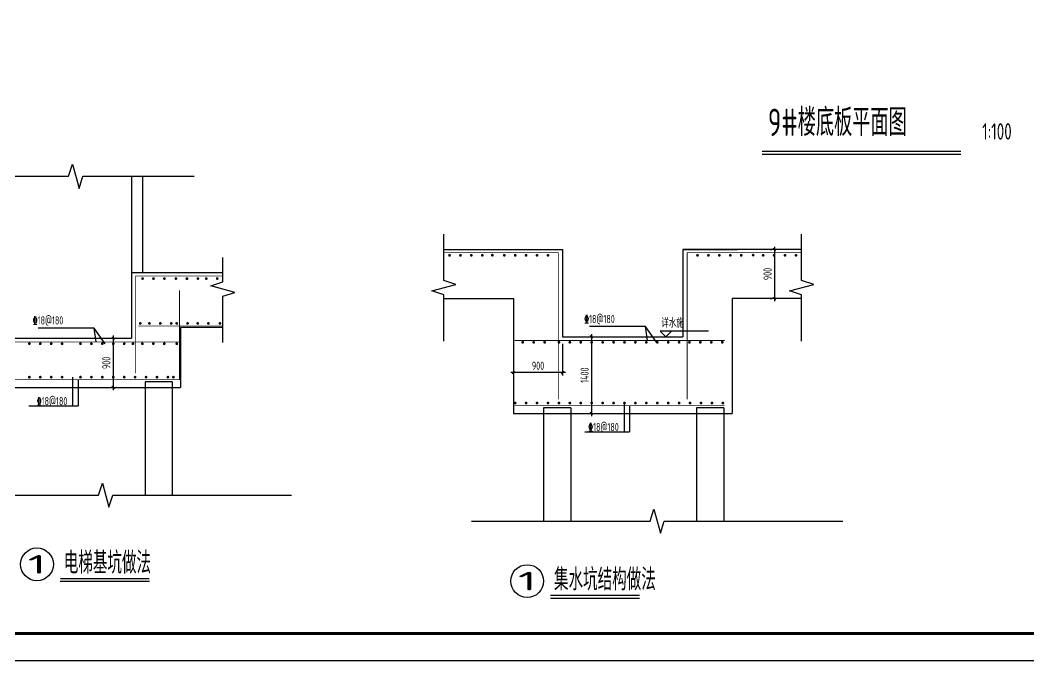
# Model space of a CAD drawing. Extents: x 627893 to 789462, y -407363 to 145317.
# Drawn here: x 667800 to 704716, y -407363 to -383918 of the extents above; entities that cross this region are included whole.
import ezdxf
from ezdxf.enums import TextEntityAlignment as Align

# ---------------------------------------------------------------- set-up
doc = ezdxf.new("R2010")
doc.units = 0
doc.header["$LTSCALE"] = 100
doc.linetypes.add('CONTINOUS', pattern=[0])
doc.layers.get('0').update_dxf_attribs({"linetype": 'CONTINUOUS'})
doc.layers.get('Defpoints').update_dxf_attribs({"linetype": 'CONTINUOUS'})
for name, color, linetype in [('AXIS', 3, 'CONTINUOUS'), ('AXIS_TEXT', 7, 'CONTINUOUS'), ('CSET', 2, 'CONTINUOUS'), ('DIM', 3, 'CONTINUOUS'), ('HATCH', 254, 'CONTINUOUS'), ('mid', 7, 'CONTINUOUS'), ('TEXT', 2, 'CONTINUOUS'), ('THICK', 6, 'CONTINUOUS'), ('THIN', 7, 'CONTINUOUS'), ('tm', 7, 'CONTINUOUS'), ('图框', 254, 'CONTINUOUS'), ('标高', 7, 'CONTINUOUS')]:
    doc.layers.add(name, color=color, linetype=linetype)
doc.layers.add('REIN', color=6, linetype='CONTINUOUS', lineweight=18)
doc.styles.add('_TCH_AXIS', font='tssdeng.shx', dxfattribs={"width": 0.7, "bigfont": 'tssdchn.shx'})
doc.styles.add('COMPLEX', font='tssdeng.shx', dxfattribs={"width": 0.7, "bigfont": 'tssdchn.shx'})
doc.styles.get("Standard").update_dxf_attribs({"font": 'tssdeng.shx', "width": 0.7, "bigfont": 'tssdchn.shx'})
doc.styles.add('TSSD_Dimension', font='Tssdeng.shx', dxfattribs={"width": 0.7, "bigfont": 'tssdchn.shx'})
doc.dimstyles.new('TSSD_50_100', dxfattribs={"dimtxt": 300, "dimasz": 100, "dimexe": 100, "dimexo": 250, "dimgap": 100, "dimtad": 1, "dimdec": 0, "dimlfac": 0.5, "dimzin": 0, "dimdsep": 46, "dimtxsty": 'TSSD_Dimension', "dimblk": 'ARCHTICK', "dimcen": 0, "dimdle": 100, "dimclrt": 7, "dimadec": 0, "dimazin": 0, "dimtfac": 1, "dimtdec": 0, "dimtix": 1, "dimtmove": 2, "dimatfit": 3, "dimfxl": 1, "dimtolj": 1, "dimtzin": 0, "dimarcsym": 0})

# ---------------------------------------------------------------- blocks, each defined once
blk = doc.blocks.new('A$C35F87531')
at = {"layer": '图框'}
blk.add_lwpolyline([(0, 0), (0, 59400), (84100, 59400), (84100, 0)], close=True, dxfattribs=at)
at = {"layer": '图框', "const_width": 100}
blk.add_lwpolyline([(2500, 1000), (83100, 1000), (83100, 58400), (2500, 58400)], close=True, dxfattribs=at)
blk = doc.blocks.new('_ArchTick')
at = {"color": 0, "linetype": 'ByBlock', "const_width": 0.4}
blk.add_lwpolyline([(-0.5, -0.5), (0.5, 0.5)], dxfattribs=at)
blk = doc.blocks.new('*D851')
at = {"layer": 'Defpoints', "color": 0}
for p in [(685854, -394107), (687654, -395507), (685854, -396816)]:
    blk.add_point(p, dxfattribs=at)
at = {"layer": 'DIM', "color": 0, "lineweight": -2}
for p, q in [((685854, -394357), (685854, -396916)), ((687654, -395757), (687654, -396916)), ((687754, -396816), (685754, -396816))]:
    blk.add_line(p, q, dxfattribs=at)
at = {"layer": 'DIM', "color": 0, "lineweight": -2, "xscale": 100, "yscale": 100, "zscale": 100, "rotation": 180}
blk.add_blockref('_ArchTick', (685854, -396816), dxfattribs=at)
at = {"layer": 'DIM', "color": 0, "lineweight": -2, "xscale": 100, "yscale": 100, "zscale": 100}
blk.add_blockref('_ArchTick', (687654, -396816), dxfattribs=at)
at = {"layer": 'DIM', "color": 7, "insert": (686754, -396566), "char_height": 300, "attachment_point": 5, "style": 'TSSD_Dimension'}
blk.add_mtext('\\A1;900', dxfattribs=at)
blk = doc.blocks.new('_AXISO')
blk.add_circle((0, 0), 0.5)
at = {"layer": 'AXIS_TEXT', "style": 'COMPLEX', "width": 1.041667}
blk.add_attdef('A', text='', height=0.56, dxfattribs=at).set_placement((-0.25, -0.28), (0.25, -0.28), align=Align.FIT)
blk = doc.blocks.new('*D852')
at = {"layer": 'Defpoints', "color": 0}
for p in [(687879, -395507), (688101, -398307), (688707, -398307)]:
    blk.add_point(p, dxfattribs=at)
at = {"layer": 'DIM', "color": 0, "lineweight": -2}
for p, q in [((688129, -395507), (688807, -395507)), ((688707, -395407), (688707, -398407)), ((688351, -398307), (688807, -398307))]:
    blk.add_line(p, q, dxfattribs=at)
at = {"layer": 'DIM', "color": 0, "lineweight": -2, "xscale": 100, "yscale": 100, "zscale": 100}
for p, rotation in [((688707, -395507), 90), ((688707, -398307), 270)]:
    blk.add_blockref('_ArchTick', p, dxfattribs=dict(at, rotation=rotation))
at = {"layer": 'DIM', "color": 7, "insert": (688457, -396907), "char_height": 300, "attachment_point": 5, "rotation": 90, "style": 'TSSD_Dimension'}
blk.add_mtext('\\A1;1400', dxfattribs=at)
blk = doc.blocks.new('*D853')
at = {"layer": 'Defpoints', "color": 0}
for p in [(695496, -392307), (695405, -394107), (695496, -394107)]:
    blk.add_point(p, dxfattribs=at)
at = {"layer": 'DIM', "color": 0, "lineweight": -2}
for p, q in [((695246, -392307), (695305, -392307)), ((695405, -392207), (695405, -394207)), ((695246, -394107), (695305, -394107))]:
    blk.add_line(p, q, dxfattribs=at)
at = {"layer": 'DIM', "color": 0, "lineweight": -2, "xscale": 100, "yscale": 100, "zscale": 100}
for p, rotation in [((695405, -392307), 90), ((695405, -394107), 270)]:
    blk.add_blockref('_ArchTick', p, dxfattribs=dict(at, rotation=rotation))
at = {"layer": 'DIM', "color": 7, "insert": (695155, -393207), "char_height": 300, "attachment_point": 5, "rotation": 90, "style": 'TSSD_Dimension'}
blk.add_mtext('\\A1;900', dxfattribs=at)
blk = doc.blocks.new('*D988')
at = {"layer": 'Defpoints', "color": 0}
for p in [(671066, -395560), (671066, -397360), (671202, -397360)]:
    blk.add_point(p, dxfattribs=at)
at = {"layer": 'DIM', "color": 0, "lineweight": -2}
for p, q in [((671202, -395460), (671202, -397460)), ((671316, -395560), (671302, -395560)), ((671316, -397360), (671302, -397360))]:
    blk.add_line(p, q, dxfattribs=at)
at = {"layer": 'DIM', "color": 0, "lineweight": -2, "xscale": 100, "yscale": 100, "zscale": 100}
for p, rotation in [((671202, -395560), 90), ((671202, -397360), 270)]:
    blk.add_blockref('_ArchTick', p, dxfattribs=dict(at, rotation=rotation))
at = {"layer": 'DIM', "color": 7, "insert": (670952, -396460), "char_height": 300, "attachment_point": 5, "rotation": 90, "style": 'TSSD_Dimension'}
blk.add_mtext('\\A1;900', dxfattribs=at)

msp = doc.modelspace()

# ---------------------------------------------------------------- linework, layer by layer
at = {"layer": 'CSET', "color": 4}
for p, q in [((669267, -404452.9), (672529.9, -404452.9)), ((687209.4, -405065.6), (690472.2, -405065.6))]:
    msp.add_line(p, q, dxfattribs=at)
at = {"layer": 'CSET', "color": 4, "const_width": 50}
for points in [[(669267, -404352.9), (672529.9, -404352.9)], [(687209.4, -404965.6), (690472.2, -404965.6)]]:
    msp.add_lwpolyline(points, dxfattribs=at)
at = {"layer": 'HATCH'}
for p, q in [((671871.3, -389632.2), (671871.3, -395559.5)), ((672271.3, -389632.2), (672271.3, -393159.5)), ((683305.4, -392307.1), (687653.8, -392307.1)), ((687653.8, -392307.1), (687653.8, -395507.1)), ((692053.8, -392307.1), (692053.8, -395507.1)), ((692053.8, -392307.1), (694052.2, -392307.1)), ((696402.3, -392307.1), (692053.8, -392307.1)), ((675219.7, -393159.5), (671871.3, -393159.5)), ((683305.4, -394107.1), (685853.8, -394107.1)), ((685853.8, -394107.1), (685853.8, -398307.1)), ((696402.3, -394107.1), (693853.8, -394107.1)), ((693853.8, -394107.1), (693853.8, -398307.1)), ((675219.7, -395159.5), (673671.3, -395159.5)), ((673671.3, -395159.5), (673671.3, -397359.5)), ((667471.3, -395559.5), (671871.3, -395559.5)), ((687653.8, -395507.1), (692053.8, -395507.1)), ((672368.7, -397159.5), (672368.7, -401303)), ((673368.7, -397159.5), (672368.7, -397159.5)), ((673368.7, -397159.5), (673368.7, -401303)), ((665671.3, -397359.5), (673671.3, -397359.5)), ((685853.8, -398307.1), (693853.8, -398307.1)), ((686951.2, -398107.1), (686951.2, -402250.5)), ((687951.2, -398107.1), (686951.2, -398107.1)), ((687951.2, -398107.1), (687951.2, -402250.5)), ((693551.2, -398107.1), (692551.2, -398107.1)), ((692551.2, -398107.1), (692551.2, -402250.5)), ((693551.2, -398107.1), (693551.2, -402250.5))]:
    msp.add_line(p, q, dxfattribs=at)
at = {"layer": 'mid'}
for p, q in [((670510.1, -395186.5), (668459.4, -395186.5)), ((670910.3, -395758.1), (670510.1, -395186.5)), ((670577.3, -395693.9), (670510.1, -395186.5)), ((690692.7, -395134), (688641.9, -395134)), ((691092.9, -395705.6), (690692.7, -395134)), ((690759.9, -395641.4), (690692.7, -395134)), ((669721, -396978.9), (669721, -398037.1)), ((669919.2, -397068.9), (669919.2, -398037.1)), ((689903.6, -397926.4), (689903.6, -398984.6)), ((668112, -398037.1), (669919.2, -398037.1)), ((690101.7, -398016.4), (690101.7, -398984.6)), ((688466.1, -398984.6), (690101.7, -398984.6))]:
    msp.add_line(p, q, dxfattribs=at)
at = {"layer": 'REIN', "const_width": 30}
for points in [[(683305.4, -392425.2), (687498.2, -392425.2), (687498.2, -397793.6)], [(696402.3, -392425.2), (692209.5, -392425.2), (692209.5, -397793.6)], [(675219.7, -393277.7), (672026.9, -393277.7), (672026.9, -396846.1)], [(669671.3, -397076.4), (665710.5, -397076.4), (665710.5, -393806.2)], [(669671.3, -397076.4), (673632.1, -397076.4), (673632.1, -393806.2)], [(672128.9, -395110.4), (675219.7, -395110.4)], [(673680.8, -395693.9), (665710.5, -395693.9)], [(693578.6, -395641.4), (685893, -395641.4)], [(693578.6, -398023.9), (685893, -398023.9)]]:
    msp.add_lwpolyline(points, dxfattribs=at)
at = {"layer": 'REIN', "const_width": 50}
for points in [[(683539.1, -392522.7, 1), (683489.1, -392522.7, 1)], [(683939.1, -392522.7, 1), (683889.1, -392522.7, 1)], [(684339.1, -392522.7, 1), (684289.1, -392522.7, 1)], [(684739.1, -392522.7, 1), (684689.1, -392522.7, 1)], [(685105.8, -392517.4, 1), (685055.8, -392517.4, 1)], [(685542.9, -392522.7, 1), (685492.9, -392522.7, 1)], [(685942.9, -392522.7, 1), (685892.9, -392522.7, 1)], [(686342.9, -392522.7, 1), (686292.9, -392522.7, 1)], [(686742.9, -392522.7, 1), (686692.9, -392522.7, 1)], [(687142.9, -392522.7, 1), (687092.9, -392522.7, 1)], [(692564.8, -392522.7, -1), (692614.8, -392522.7, -1)], [(692964.8, -392522.7, -1), (693014.8, -392522.7, -1)], [(693364.8, -392522.7, -1), (693414.8, -392522.7, -1)], [(693764.8, -392522.7, -1), (693814.8, -392522.7, -1)], [(694164.8, -392522.7, -1), (694214.8, -392522.7, -1)], [(694601.9, -392517.4, -1), (694651.9, -392517.4, -1)], [(694968.6, -392522.7, -1), (695018.6, -392522.7, -1)], [(695368.6, -392522.7, -1), (695418.6, -392522.7, -1)], [(695768.6, -392522.7, -1), (695818.6, -392522.7, -1)], [(696168.6, -392522.7, -1), (696218.6, -392522.7, -1)], [(672254.6, -393375.2, -1), (672304.6, -393375.2, -1)], [(672654.6, -393375.2, -1), (672704.6, -393375.2, -1)], [(673054.6, -393375.2, -1), (673104.6, -393375.2, -1)], [(673474.7, -393375.2, -1), (673524.7, -393375.2, -1)], [(673874.7, -393375.2, -1), (673924.7, -393375.2, -1)], [(673878.5, -393375.2, -1), (673928.5, -393375.2, -1)], [(674278.5, -393375.2, -1), (674328.5, -393375.2, -1)], [(674586, -393375.2, -1), (674636, -393375.2, -1)], [(674986, -393375.2, -1), (675036, -393375.2, -1)], [(672167.8, -395016, 1), (672217.8, -395016, 1)], [(672503.9, -395016, 1), (672553.9, -395016, 1)], [(672903.9, -395016, 1), (672953.9, -395016, 1)], [(673303.9, -395016, 1), (673353.9, -395016, 1)], [(673503.9, -395016, 1), (673553.9, -395016, 1)], [(673903.9, -395016, 1), (673953.9, -395016, 1)], [(674273.2, -395016, 1), (674323.2, -395016, 1)], [(674663.7, -395016, 1), (674713.7, -395016, 1)], [(675084.8, -395016, 1), (675134.8, -395016, 1)], [(668160.3, -395758.9, 1), (668110.3, -395758.9, 1)], [(668560.3, -395758.9, 1), (668510.3, -395758.9, 1)], [(668960.3, -395758.9, 1), (668910.3, -395758.9, 1)], [(669360.3, -395758.9, 1), (669310.3, -395758.9, 1)], [(669982.3, -395758.9, -1), (670032.3, -395758.9, -1)], [(670382.3, -395758.9, -1), (670432.3, -395758.9, -1)], [(670782.3, -395758.9, -1), (670832.3, -395758.9, -1)], [(671182.3, -395758.9, -1), (671232.3, -395758.9, -1)], [(671582.3, -395758.9, -1), (671632.3, -395758.9, -1)], [(671902.4, -395758.9, -1), (671952.4, -395758.9, -1)], [(672247.9, -395758.9, -1), (672297.9, -395758.9, -1)], [(672647.9, -395758.9, -1), (672697.9, -395758.9, -1)], [(673047.9, -395758.9, -1), (673097.9, -395758.9, -1)], [(673506.2, -395758.9, -1), (673556.2, -395758.9, -1)], [(686218.9, -395706.4, 1), (686168.9, -395706.4, 1)], [(686618.9, -395706.4, 1), (686568.9, -395706.4, 1)], [(687018.9, -395706.4, 1), (686968.9, -395706.4, 1)], [(687542.9, -395706.4, 1), (687492.9, -395706.4, 1)], [(687942.9, -395706.4, 1), (687892.9, -395706.4, 1)], [(688342.9, -395706.4, 1), (688292.9, -395706.4, 1)], [(688742.9, -395706.4, 1), (688692.9, -395706.4, 1)], [(689142.9, -395706.4, 1), (689092.9, -395706.4, 1)], [(689542.9, -395706.4, 1), (689492.9, -395706.4, 1)], [(689942.9, -395706.4, 1), (689892.9, -395706.4, 1)], [(690342.9, -395706.4, 1), (690292.9, -395706.4, 1)], [(690742.9, -395706.4, 1), (690692.9, -395706.4, 1)], [(691142.9, -395706.4, 1), (691092.9, -395706.4, 1)], [(691542.9, -395706.4, 1), (691492.9, -395706.4, 1)], [(691942.9, -395706.4, 1), (691892.9, -395706.4, 1)], [(692320.9, -395706.4, 1), (692270.9, -395706.4, 1)], [(692720.9, -395706.4, 1), (692670.9, -395706.4, 1)], [(693120.9, -395706.4, 1), (693070.9, -395706.4, 1)], [(693520.9, -395706.4, 1), (693470.9, -395706.4, 1)], [(668160.3, -396982, -1), (668110.3, -396982, -1)], [(668560.3, -396982, -1), (668510.3, -396982, -1)], [(668960.3, -396982, -1), (668910.3, -396982, -1)], [(669360.3, -396982, -1), (669310.3, -396982, -1)], [(669982.3, -396982, 1), (670032.3, -396982, 1)], [(670382.3, -396982, 1), (670432.3, -396982, 1)], [(670782.3, -396982, 1), (670832.3, -396982, 1)], [(671182.3, -396982, 1), (671232.3, -396982, 1)], [(671582.3, -396982, 1), (671632.3, -396982, 1)], [(671982.3, -396982, 1), (672032.3, -396982, 1)], [(672382.3, -396982, 1), (672432.3, -396982, 1)], [(672782.3, -396982, 1), (672832.3, -396982, 1)], [(673182.3, -396982, 1), (673232.3, -396982, 1)], [(673382.3, -396982, 1), (673432.3, -396982, 1)], [(685942.9, -397929.5, -1), (685892.9, -397929.5, -1)], [(686342.9, -397929.5, -1), (686292.9, -397929.5, -1)], [(686742.9, -397929.5, -1), (686692.9, -397929.5, -1)], [(687142.9, -397929.5, -1), (687092.9, -397929.5, -1)], [(687542.9, -397929.5, -1), (687492.9, -397929.5, -1)], [(687942.9, -397929.5, -1), (687892.9, -397929.5, -1)], [(688342.9, -397929.5, -1), (688292.9, -397929.5, -1)], [(688742.9, -397929.5, -1), (688692.9, -397929.5, -1)], [(689142.9, -397929.5, -1), (689092.9, -397929.5, -1)], [(689542.9, -397929.5, -1), (689492.9, -397929.5, -1)], [(689942.9, -397929.5, -1), (689892.9, -397929.5, -1)], [(690342.9, -397929.5, -1), (690292.9, -397929.5, -1)], [(690742.9, -397929.5, -1), (690692.9, -397929.5, -1)], [(691142.9, -397929.5, -1), (691092.9, -397929.5, -1)], [(691542.9, -397929.5, -1), (691492.9, -397929.5, -1)], [(691942.9, -397929.5, -1), (691892.9, -397929.5, -1)], [(692342.9, -397929.5, -1), (692292.9, -397929.5, -1)], [(692742.9, -397929.5, -1), (692692.9, -397929.5, -1)], [(693142.9, -397929.5, -1), (693092.9, -397929.5, -1)], [(693542.9, -397929.5, -1), (693492.9, -397929.5, -1)]]:
    msp.add_lwpolyline(points, format="xyb", close=True, dxfattribs=at)
at = {"layer": 'THICK', "const_width": 50}
msp.add_lwpolyline([(694954.5, -388720.7), (702232.3, -388720.7)], dxfattribs=at)
at = {"layer": 'THIN'}
for points in [[(694954.5, -388820.5), (702232.3, -388820.5)], [(665495.8, -389632.2), (669573.7, -389632.2), (669713.7, -389192.2), (669953.7, -390072.2), (670093.7, -389632.2), (674171.5, -389632.2)], [(683305.4, -395667.1), (683305.4, -393967.1), (682865.4, -393827.1), (683745.4, -393587.1), (683305.4, -393447.1), (683305.4, -391747.1)], [(696402.3, -395667.1), (696402.3, -393967.1), (695962.3, -393827.1), (696842.3, -393587.1), (696402.3, -393447.1), (696402.3, -391747.1)], [(675219.7, -395719.5), (675219.7, -394019.5), (675659.7, -393879.5), (674779.7, -393639.5), (675219.7, -393499.5), (675219.7, -392599.5)], [(664133.6, -401303), (670669.6, -401303), (670809.6, -400863), (671049.6, -401743), (671189.6, -401303), (677725.7, -401303)], [(684316.1, -402250.5), (690852.2, -402250.5), (690992.2, -401810.5), (691232.2, -402690.5), (691372.2, -402250.5), (697908.3, -402250.5)]]:
    msp.add_lwpolyline(points, dxfattribs=at)
at = {"layer": 'tm', "linetype": 'CONTINOUS'}
msp.add_lwpolyline([(692987.4, -395297.1), (691222, -395297.1), (691432, -395507.1), (691642, -395297.1)], dxfattribs=at)

# ---------------------------------------------------------------- block references
at = {"layer": 'AXIS'}
ref = msp.add_blockref('_AXISO', (668414.6, -403832), dxfattribs=dict(at, xscale=1200, yscale=1200, zscale=1200))
ref.add_attrib('A', '1', dxfattribs={"layer": 'AXIS_TEXT', "height": 678.8, "style": '_TCH_AXIS', "width": 5.2}).set_placement((668075.2, -404171.4), (668754, -404171.4), align=Align.FIT)
ref = msp.add_blockref('_AXISO', (686357, -404444.8), dxfattribs=dict(at, xscale=1200, yscale=1200, zscale=1200))
ref.add_attrib('A', '1', dxfattribs={"layer": 'AXIS_TEXT', "height": 678.8, "style": '_TCH_AXIS', "width": 5.2}).set_placement((686017.5, -404784.2), (686696.4, -404784.2), align=Align.FIT)
at = {"layer": '图框'}
msp.add_blockref('A$C35F87531', (657905.8, -407363.4), dxfattribs=at)

# ---------------------------------------------------------------- texts
at = {"layer": 'mid', "width": 0.7}
for p in [(668820.7, -394906.1), (689003.2, -394853.7), (668968, -397859.2), (689150.6, -398806.7)]:
    msp.add_text('%%13218@180', height=300, dxfattribs=at).set_placement(p, align=Align.MIDDLE_CENTER)
at = {"layer": 'TEXT', "width": 0.7}
for s, height, p in [('9#楼底板平面图', 1000, (695167, -388456.5)), ('1:100', 600, (703010.4, -388469.6))]:
    msp.add_text(s, height=height, dxfattribs=at).set_placement(p, align=Align.BOTTOM_LEFT)
for s, p in [('电梯基坑做法', (669396.8, -404172.5)), ('集水坑结构做法', (687339.1, -404785.2))]:
    msp.add_text(s, height=800, dxfattribs=at).set_placement(p)
at = {"layer": '标高', "width": 0.7}
msp.add_text('详水施', height=300, dxfattribs=at).set_placement((691266.8, -395163.5))

# ---------------------------------------------------------------- dimensions: what is measured, and where the dimension line sits
at = {"layer": 'DIM'}
for base, p1, p2, picture, middle in [((695404.8, -394107.1), (695496.2, -392307.1), (695496.2, -394107.1), '*D853', (695154.8, -393207.1)), ((671201.6, -397359.5), (671065.9, -395559.5), (671065.9, -397359.5), '*D988', (670951.6, -396459.5)), ((688707.3, -398307.1), (687879.2, -395507.1), (688100.8, -398307.1), '*D852', (688457.3, -396907.1))]:
    dim = msp.add_linear_dim(base=base, p1=p1, p2=p2, angle=90, dimstyle='TSSD_50_100', dxfattribs=at)
    dim.commit()
    dim.dimension.update_dxf_attribs({"geometry": picture, "text_midpoint": middle})
dim = msp.add_linear_dim(base=(685853.8, -396816.1), p1=(687653.8, -395507.1), p2=(685853.8, -394107.1), dimstyle='TSSD_50_100', dxfattribs=at)
dim.commit()
dim.dimension.update_dxf_attribs({"geometry": '*D851', "text_midpoint": (686753.8, -396566.1)})

doc.saveas('drawing.dxf')
